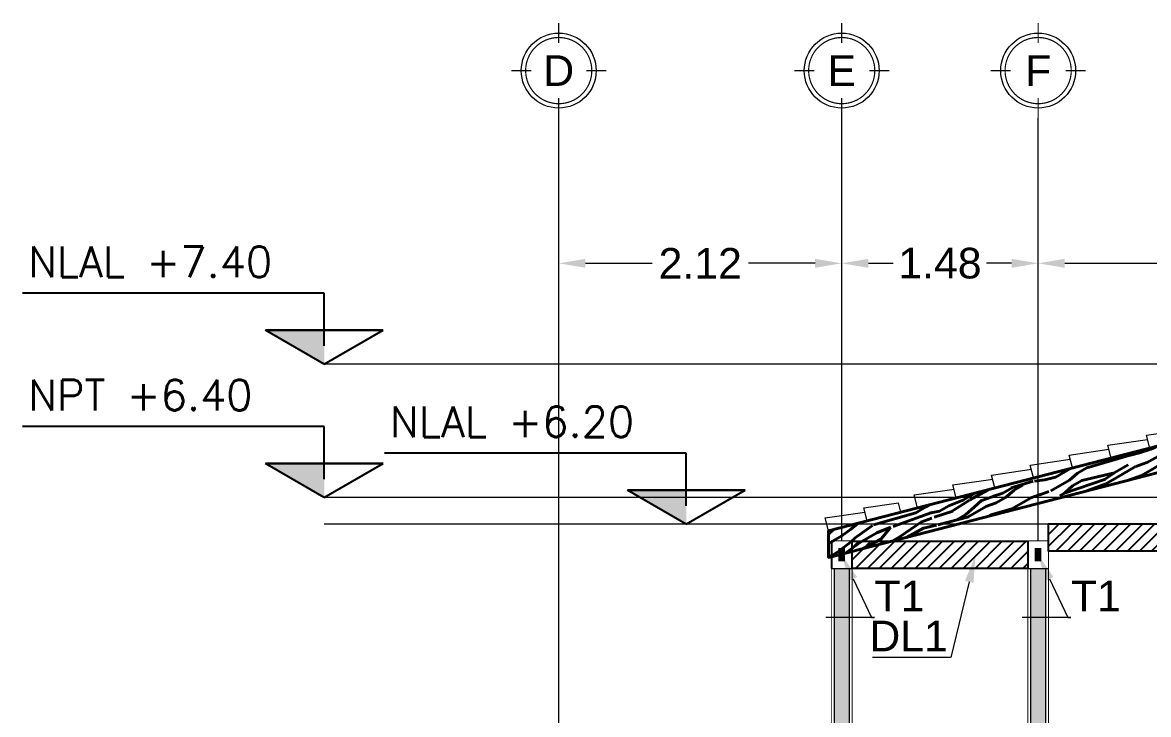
# Model space of a CAD drawing. Header units: metres. Extents: x 14 to 161, y 5 to 309.
# Drawn here: x 104.69 to 113.14, y 78.8 to 83.99 of the extents above; entities that cross this region are included whole.
import ezdxf
from ezdxf import colors
from ezdxf.entities.mleader import LeaderData, LeaderLine
from ezdxf.enums import TextEntityAlignment as Align
from ezdxf.math import Vec2, Vec3

# ---------------------------------------------------------------- set-up
doc = ezdxf.new("R2010")
doc.units = ezdxf.units.M
doc.set_wipeout_variables(frame=1)
doc.header["$PDMODE"] = 35
doc.linetypes.add('ACAD_ISO04W100', pattern=[30, 24, -3, 0, -3])
doc.linetypes.add('CENTRO2', pattern=[0.8999999999999999, 0.6, -0.1, 0.1, -0.1])
for name, color, linetype, lineweight in [('A-Acabados arquitectonicos', 254, 'Continuous', 20), ('E-Burbuja eje', 5, 'Continuous', 15), ('E-Castillos', 3, 'Continuous', 5), ('E-Ejes', 1, 'CENTRO2', 9), ('E-Hatch', 1, 'Continuous', 5), ('E-Textos', 3, 'Continuous', 15), ('E-Viga de Madera1', 3, 'ACAD_ISO04W100', 40)]:
    doc.layers.add(name, color=color, linetype=linetype, lineweight=lineweight)
for name, color, linetype in [('E-Cotas', 2, 'Continuous'), ('E-Dala', 3, 'Continuous'), ('E-Trabe', 4, 'Continuous')]:
    doc.layers.add(name, color=color, linetype=linetype)
doc.styles.add('ARIAL', font='arial.ttf')
doc.styles.add('ASHADE', font='simplex.shx')
doc.styles.add('General', font='arial.ttf', dxfattribs={"height": 2.3})
doc.dimstyles.new('Generales', dxfattribs={"dimscale": 0, "dimtxt": 2.3, "dimasz": 2, "dimexe": 1.25, "dimexo": 0.625, "dimtad": 0, "dimtih": 1, "dimtoh": 1, "dimzin": 1, "dimdsep": 46, "dimtxsty": 'General', "dimcen": 2, "dimclrd": 2, "dimclre": 2, "dimclrt": 3, "dimadec": 0, "dimazin": 0, "dimtfac": 1, "dimtmove": 0, "dimatfit": 3, "dimfxl": 1, "dimlwd": 13, "dimlwe": 13, "dimarcsym": 0})

# ---------------------------------------------------------------- blocks, each defined once
blk = doc.blocks.new('k-burb-colmn')
at = {"const_width": 0.00024}
for points in [[(0, 0.0054999999999996), (0, 0.0095)], [(0, 0.0054999999999996), (0, 0.0095)], [(-0.0054999999999994, -2e-16), (-0.0094999999999997, -2e-16)], [(-0.0054999999999994, -2e-16), (-0.0094999999999997, -2e-16)], [(0.0054999999999995, -2e-16), (0.0094999999999997, -2e-16)], [(0.0054999999999995, -2e-16), (0.0094999999999997, -2e-16)], [(0, -0.0054999999999996), (0, -0.0094999999999998)], [(0, -0.0054999999999996), (0, -0.0094999999999998)]]:
    blk.add_lwpolyline(points, dxfattribs=at)
blk.add_lwpolyline([(-0.0066250000000001, 0, 1), (0.0066250000000002, 0, 1)], format="xyb", close=True, dxfattribs=at)
blk.add_lwpolyline([(-0.0066250000000001, 0, 1), (0.0066250000000002, 0, 1)], format="xyb", close=True, dxfattribs=at)
at = {"linetype": 'Continuous'}
blk.add_circle((0, 0), 0.0075, dxfattribs=at)
blk.add_circle((0, 0), 0.0075, dxfattribs=at)
at = {"color": 2, "style": 'ARIAL'}
blk.add_attdef('NUM', text='', height=0.023, dxfattribs=at).set_placement((0.001240419271051646, 7.585550968140786e-05), align=Align.MIDDLE_CENTER)
blk = doc.blocks.new('*U948')
at = {"layer": 'E-Castillos'}
blk.add_lwpolyline([(-0.07509993571125051, -2.625000000000028), (-0.07509993571125051, 0.07499999999998863), (0.07490006428872675, 0.07499999999998863), (0.07490006428872675, -2.625000000000028), (-0.07509993571125051, -2.625000000000028)], dxfattribs=at)
blk.add_wipeout([(-0.07509993571125051, -2.625000000000028), (0.07490006428872675, -2.625000000000028), (0.07490006428872675, 0.07499999999998774), (-0.07509993571125051, 0.07499999999998774)])
at = {"layer": 'E-Hatch'}
h = blk.add_hatch(color=1, dxfattribs=at)
h.dxf.hatch_style = 1
h.paths.add_polyline_path([(-0.05509993571125051, -2.605000000000028), (-0.05509993571125051, 0.05499999999998864), (0.05490006428872676, 0.05499999999998863), (0.05490006428872676, -2.605000000000028)])
at = {"layer": 'E-Castillos'}
blk.add_lwpolyline([(-0.05509993571125051, -2.605000000000028), (-0.05509993571125051, 0.05499999999998864), (0.05490006428872676, 0.05499999999998863), (0.05490006428872676, -2.605000000000028)], close=True, dxfattribs=at)
blk = doc.blocks.new('*U824')
for points in [[(-0.1999999999999993, -0.07500000000000373), (0, -0.07500000000000373), (0, 0.07500000000000195), (-0.1999999999999993, 0.07500000000000195)], [(-0.1499999999999944, -0.02500000000000593), (-0.05000000000000493, -0.02500000000000593), (-0.05000000000000493, 0.02500000000000415), (-0.1499999999999944, 0.02500000000000415)]]:
    blk.add_lwpolyline(points, close=True)
blk.add_wipeout([(-0.1999999999999993, -0.07500000000000384), (-2.7755575615628914e-17, -0.07500000000000384), (-2.7755575615628914e-17, 0.07500000000000268), (-0.1999999999999993, 0.07500000000000268)])
at = {"linetype": 'ByBlock'}
h = blk.add_hatch(color=256, dxfattribs=at)
h.dxf.hatch_style = 1
h.paths.add_polyline_path([(-0.1499999999999944, 0.02500000000000415), (-0.1499999999999944, -0.02500000000000593), (-0.05000000000000496, -0.02500000000000593), (-0.05000000000000496, 0.02500000000000415)])
blk.add_line((-0.1999999999999993, 0.07500000000000284), (0, 0.07500000000000284))
blk = doc.blocks.new('*U817')
at = {"layer": 'E-Cotas', "color": 2}
for p, q in [((-3.830894712564259e-08, 5.328313049120647), (-22.6614447994189, 5.328313049120647)), ((-3.830894712564259e-08, 1.383696414721948), (-3.830894712564259e-08, 5.328313049120647)), ((-4.417412719814031, 2.550394406733852), (4.417412652509363, 2.550394406733852)), ((4.417412652509363, 2.550394406733852), (-4.417412719814031, 2.550394406733852)), ((-3.830894712564259e-08, 2.054315384469874e-09), (-4.417412719814031, 2.550394406733852)), ((-3.830894712564259e-08, 2.054315384469874e-09), (-4.417412719814031, 2.550394406733852)), ((-3.830894712564259e-08, 2.054315384469874e-09), (4.417412652509363, 2.550394406733852)), ((-1.036926988717823e-08, -7.258910361684912e-09), (4.196640550034196, 2.42293155957554))]:
    blk.add_line(p, q, dxfattribs=at)
blk.add_solid([(-4.417412719814031, 2.550394406733852), (-3.830894712564259e-08, 2.550394406733852), (-4.417412719814031, 2.550394406733852), (-3.830894712564259e-08, 2.054315384469874e-09)], dxfattribs=at)
at = {"layer": 'E-Textos', "color": 3, "ltscale": 0.5, "style": 'ASHADE'}
blk.add_attdef('NLAL', (-22.24336711968285, 6.53209489501368, -0.2012455378280725), '', height=2.3, dxfattribs=at)
blk = doc.blocks.new('*D964')
at = {"layer": 'Defpoints', "color": 0, "ltscale": 0.5, "transparency": 16777216}
for p in [(110.8363769425706, 82.18149732518032), (108.7113871936149, 81.4245324255526), (110.8363769425706, 81.4245324255526)]:
    blk.add_point(p, dxfattribs=at)
at = {"layer": 'E-Cotas', "color": 2, "linetype": 'Continuous', "lineweight": 13, "ltscale": 0.5, "transparency": 16777216}
for p, q in [((108.7113871936149, 81.4870324255526), (108.7113871936149, 82.30649732518032)), ((110.8363769425706, 81.4870324255526), (110.8363769425706, 82.30649732518032)), ((108.9113871936149, 82.18149732518032), (109.411880021708, 82.18149732518032)), ((110.6363769425705, 82.18149732518032), (110.1358841144775, 82.18149732518032))]:
    blk.add_line(p, q, dxfattribs=at)
at = {"layer": 'E-Cotas', "color": 2, "ltscale": 0.5, "transparency": 16777216}
for points in [[(108.9113871936149, 82.21483065851365), (108.9113871936149, 82.14816399184699), (108.7113871936149, 82.18149732518032)], [(110.6363769425705, 82.21483065851365), (110.6363769425705, 82.14816399184699), (110.8363769425706, 82.18149732518032)]]:
    blk.add_solid(points, dxfattribs=at)
at = {"layer": 'E-Cotas', "color": 3, "ltscale": 0.5, "transparency": 16777216, "insert": (109.7738820680927, 82.18149732518032), "char_height": 0.23, "attachment_point": 5, "style": 'General'}
blk.add_mtext('2.12', dxfattribs=at)
blk = doc.blocks.new('*D965')
at = {"layer": 'Defpoints', "color": 0, "ltscale": 0.5, "transparency": 16777216}
for p in [(112.3113769425706, 82.18149732518032), (110.8363769425706, 81.4245324255526), (112.3113769425706, 81.4245324255526)]:
    blk.add_point(p, dxfattribs=at)
at = {"layer": 'E-Cotas', "color": 2, "linetype": 'Continuous', "lineweight": 13, "ltscale": 0.5, "transparency": 16777216}
for p, q in [((110.8363769425706, 81.4870324255526), (110.8363769425706, 82.30649732518032)), ((112.3113769425706, 81.4870324255526), (112.3113769425706, 82.30649732518032)), ((111.0363769425706, 82.18149732518032), (111.2232493845897, 82.18149732518032)), ((112.1113769425706, 82.18149732518032), (111.9245045005515, 82.18149732518032))]:
    blk.add_line(p, q, dxfattribs=at)
at = {"layer": 'E-Cotas', "color": 2, "ltscale": 0.5, "transparency": 16777216}
for points in [[(111.0363769425706, 82.21483065851365), (111.0363769425706, 82.14816399184699), (110.8363769425706, 82.18149732518032)], [(112.1113769425706, 82.21483065851365), (112.1113769425706, 82.14816399184699), (112.3113769425706, 82.18149732518032)]]:
    blk.add_solid(points, dxfattribs=at)
at = {"layer": 'E-Cotas', "color": 3, "ltscale": 0.5, "transparency": 16777216, "insert": (111.5738769425706, 82.18149732518032), "char_height": 0.23, "attachment_point": 5, "style": 'General'}
blk.add_mtext('1.48', dxfattribs=at)
blk = doc.blocks.new('*D966')
at = {"layer": 'Defpoints', "color": 0, "ltscale": 0.5, "transparency": 16777216}
for p in [(115.5213769425707, 82.18149732518032), (112.311376937705, 81.42440007653747), (115.5213769425707, 81.42428206499594)]:
    blk.add_point(p, dxfattribs=at)
at = {"layer": 'E-Cotas', "color": 2, "linetype": 'Continuous', "lineweight": 13, "ltscale": 0.5, "transparency": 16777216}
for p, q in [((112.311376937705, 81.48690007653747), (112.311376937705, 82.30649732518032)), ((115.5213769425707, 81.48678206499594), (115.5213769425707, 82.30649732518032)), ((112.511376937705, 82.18149732518032), (113.5774376495512, 82.18149732518032)), ((115.3213769425707, 82.18149732518032), (114.2553162307245, 82.18149732518032))]:
    blk.add_line(p, q, dxfattribs=at)
at = {"layer": 'E-Cotas', "color": 2, "ltscale": 0.5, "transparency": 16777216}
for points in [[(112.511376937705, 82.21483065851365), (112.511376937705, 82.14816399184699), (112.311376937705, 82.18149732518032)], [(115.3213769425707, 82.21483065851365), (115.3213769425707, 82.14816399184699), (115.5213769425707, 82.18149732518032)]]:
    blk.add_solid(points, dxfattribs=at)
at = {"layer": 'E-Cotas', "color": 3, "ltscale": 0.5, "transparency": 16777216, "insert": (113.9163769401378, 82.18149732518032), "char_height": 0.23, "attachment_point": 5, "style": 'General'}
blk.add_mtext('3.21', dxfattribs=at)

msp = doc.modelspace()

# ---------------------------------------------------------------- linework, layer by layer
at = {"layer": 'A-Acabados arquitectonicos', "ltscale": 100}
for points in [[(113.1491213519602, 80.79490112171239), (113.1242119075547, 80.89174904156263), (113.4228250221805, 80.93510372225005)], [(112.858577592408, 80.72017278849465), (112.8336681480026, 80.81702070834488), (113.1322812626285, 80.86037538903231)], [(112.5680338328559, 80.6454444552769), (112.5431243884506, 80.74229237512715), (112.8417375030764, 80.78564705581456)], [(112.2774900733043, 80.57071612205827), (112.2525806288988, 80.66756404190849), (112.5511937435248, 80.71091872259593)], [(111.9869463137522, 80.49598778884051), (111.9620368693467, 80.59283570869076), (112.2606499839726, 80.63619038937817)], [(111.6964025542002, 80.42125945562279), (111.6714931097947, 80.51810737547302), (111.9701062244205, 80.56146205616045)], [(111.4058587946485, 80.34653112240412), (111.380949350243, 80.44337904225438), (111.6795624648688, 80.48673372294179)], [(111.0269207021229, 80.24902969729226), (111.0020112577174, 80.3458776171425), (111.2631043829709, 80.38378489087101)], [(111.2809493502431, 80.31436873041017), (111.2631043829709, 80.383784890871)], [(111.4058587946485, 80.34653112240412), (111.4309493502431, 80.352950042412)], [(110.7363769425708, 80.17430136407452), (110.7114674981655, 80.27114928392476), (111.0100806127913, 80.3145039646122)]]:
    msp.add_lwpolyline(points, dxfattribs=at)
at = {"layer": 'E-Ejes', "ltscale": 20}
for p, q in [((115.5975119589278, 80.42430136407454), (106.9512771815839, 80.42430136407454)), ((112.3863769425706, 80.22430136407455), (106.951052913119, 80.22430136407455))]:
    msp.add_line(p, q, dxfattribs=at)
for points in [[(108.7113871936149, 71.66684341078565), (108.7113871936149, 83.27178936999996)], [(110.8363769425706, 71.66684341078565), (110.8363769425706, 83.27178936999996)], [(112.3113769425706, 71.66684341078565), (112.3113769425706, 83.27178936999996)], [(115.5962482970937, 81.42427931244642), (106.9511686125545, 81.42459713773574)]]:
    msp.add_lwpolyline(points, dxfattribs=at)

# ---------------------------------------------------------------- block references
at = {"layer": 'E-Burbuja eje', "linetype": 'ByBlock'}
ref = msp.add_blockref('k-burb-colmn', (108.7113871936149, 83.62803936999995), dxfattribs=dict(at, xscale=37.49999999999999, yscale=37.49999999999999, zscale=37.49999999999999))
ref.add_attrib('NUM', 'D', dxfattribs={"layer": '0', "color": 2, "height": 0.23, "style": 'ARIAL'}).set_placement((108.7113871936149, 83.62803936999995), align=Align.MIDDLE_CENTER)
ref = msp.add_blockref('k-burb-colmn', (110.8363769425706, 83.62803936999995), dxfattribs=dict(at, xscale=37.49999999999999, yscale=37.49999999999999, zscale=37.49999999999999))
ref.add_attrib('NUM', 'E', dxfattribs={"layer": '0', "color": 2, "height": 0.23, "style": 'ARIAL'}).set_placement((110.8363769425706, 83.62803936999995), align=Align.MIDDLE_CENTER)
ref = msp.add_blockref('k-burb-colmn', (112.3113769425706, 83.62803936999995), dxfattribs=dict(at, xscale=37.49999999999999, yscale=37.49999999999999, zscale=37.49999999999999))
ref.add_attrib('NUM', 'F', dxfattribs={"layer": '0', "color": 2, "height": 0.23, "style": 'ARIAL'}).set_placement((112.3113769425706, 83.62803936999995), align=Align.MIDDLE_CENTER)
at = {"layer": 'E-Cotas', "ltscale": 0.5, "xscale": 0.1, "yscale": 0.1, "zscale": 0.1}
for p, values in [((106.9511686207925, 81.42459714007474), {'NLAL': 'NLAL +7.40'}), ((106.9512771898219, 80.42430136641353), {'NLAL': 'NPT +6.40'}), ((109.6687149360828, 80.22430136641354), {'NLAL': 'NLAL +6.20'})]:
    msp.add_blockref('*U817', p, dxfattribs=at).add_auto_attribs(values)

# ---------------------------------------------------------------- dimensions: what is measured, and where the dimension line sits
at = {"layer": 'E-Cotas', "ltscale": 0.5}
for base, p1, p2, picture, middle in [((110.8363769425706, 82.18149732518032), (108.7113871936149, 81.4245324255526), (110.8363769425706, 81.4245324255526), '*D964', (109.7738820680927, 82.18149732518032)), ((112.3113769425706, 82.18149732518032), (110.8363769425706, 81.4245324255526), (112.3113769425706, 81.4245324255526), '*D965', (111.5738769425706, 82.18149732518032)), ((115.5213769425707, 82.18149732518032), (112.311376937705, 81.42440007653747), (115.5213769425707, 81.42428206499594), '*D966', (113.9163769401378, 82.18149732518032))]:
    dim = msp.add_linear_dim(base=base, p1=p1, p2=p2, dimstyle='Generales', dxfattribs=at)
    dim.commit()
    dim.dimension.update_dxf_attribs({"geometry": picture, "text_midpoint": middle})

# ---------------------------------------------------------------- leaders
ml = msp.add_multileader_mtext('Standard', dxfattribs=at)
ml.set_content('DL1', color=3, style='General')
ml.set_leader_properties(color=2, linetype='Continuous', lineweight=15)
ml.build(insert=Vec2(0, 0))
ml.multileader.update_dxf_attribs({"text_left_attachment_type": 5, "text_right_attachment_type": 5, "dogleg_length": 3, "arrow_head_size": 0.2, "scale": 0.1})
ctx = ml.context
ctx.base_point, ctx.scale, ctx.char_height, ctx.arrow_head_size, ctx.landing_gap_size, ctx.plane_origin = Vec3(111.12750265101, 79.22268662813985), 0.1, 0.23, 0.2, 0, Vec3(111.8403428133904, 79.98557645718085)
ctx.left_attachment, ctx.right_attachment, ctx.text_align_type = 5, 5, 2
notes = []
notes.append((ctx, [(0, (1, 1, 0), (111.6563529531973, 79.22268662813985), (-1, 0), 0.0231954590767629, [(0, [(111.8403428133904, 79.98557645718085)], 0, [])])]))
ctx.mtext.insert, ctx.mtext.alignment, ctx.mtext.flow_direction = Vec3(111.6331574941205, 79.4996279651112), 3, 5
for ctx, leaders in notes:
    for number, flags, end, landing, length, lines in leaders:
        leader = LeaderData()
        leader.index, (leader.has_last_leader_line, leader.has_dogleg_vector, leader.attachment_direction) = number, flags
        leader.last_leader_point, leader.dogleg_vector, leader.dogleg_length = Vec3(end), Vec3(landing), length
        for number, points, colour, breaks in lines:
            line = LeaderLine()
            line.index, line.vertices, line.color, line.breaks = number, Vec3.list(points), colors.encode_raw_color(colour), breaks
            leader.lines.append(line)
        ctx.leaders.append(leader)

# ---------------------------------------------------------------- next in the draw order: block references
at = {"layer": 'E-Castillos', "ltscale": 0.5}
for p in [(110.8363769425706, 79.94930136407456), (112.3114768782819, 79.94930136407456)]:
    msp.add_blockref('*U948', p, dxfattribs=at)

# ---------------------------------------------------------------- next in the draw order: block references
at = {"layer": 'E-Trabe', "ltscale": 0.5, "rotation": 90}
for p in [(110.8363769425706, 80.09430136407457), (112.3113769425706, 80.09430136407457)]:
    msp.add_blockref('*U824', p, dxfattribs=at)

# ---------------------------------------------------------------- next in the draw order: hatches: boundary and pattern name
at = {"layer": 'E-Dala', "ltscale": 0.5}
h = msp.add_hatch(dxfattribs=at)
h.set_pattern_fill('ANSI31', color=3, scale=0.02)
h.set_pattern_definition([(45, (1.734900064288595, 2.899999999999977), (-0.04490128060534577, 0.04490128060534577), [])])
h.paths.add_polyline_path([(115.4463769425707, 80.02430136407453), (115.4463769425707, 80.22430136407453), (112.3863769425706, 80.2243013640745), (112.3863769425706, 80.0243013640745)])
h = msp.add_hatch(dxfattribs=at)
h.set_pattern_fill('ANSI31', color=3, scale=0.02)
h.set_pattern_definition([(45, (-1.475099935711327, 2.769999999999996), (-0.04490128060534577, 0.04490128060534577), [])])
h.paths.add_polyline_path([(112.2363769425708, 79.89430136407455), (112.2363769425708, 80.09430136407455), (110.9113769425706, 80.09430136407455), (110.9113769425706, 79.89430136407455)])
at = {"layer": 'E-Viga de Madera1', "ltscale": 100}
h = msp.add_hatch(dxfattribs=at)
h.set_pattern_fill('WOOD_01', color=3, scale=0.8, angle=-149.8903648187349, pattern_type=2)
h.set_pattern_definition([(210.1096351812651, (131.9211091256026, 91.78817486450939), (0.4013249750458563, -0.6920536571714964), [0.16, -0.6400000000000001]), (219.0822351812651, (131.6974731025061, 92.15787058963154), (-3.75099794122626, -3.10000187601758), [0.1538832, -15.2344232]), (215.8201351812652, (131.7284731375806, 92.12036061995173), (-5.827163876082596, -4.303968472530025), [0.1607984, -7.879100799999999]), (194.6875351812651, (131.8488706300944, 91.91274452280027), (-8.816559740206214, -2.338422323349947), [0.2406655999999998, -23.82590159999998]), (203.7695351812651, (131.9674667987161, 91.67634031643277), (-0.6920530559818128, -0.4013265157417761), [0.1448863999999992, -7.099420799999975]), (195.1782351812651, (131.7179499532249, 92.05877115176916), (-3.169538943504782, -0.9132473680996779), [0.1241935999999995, -12.29514559999994]), (198.7997351812651, (132.1929372187614, 91.7978437718757), (-0.6920537101547825, -0.4013253485538639), [0.3263375999999984, -3.752877599999987]), (215.8201351812652, (131.661353854752, 92.22015541877698), (-5.827163876082596, -4.303968472530025), [0.08039919999999999, -7.959499999999999]), (210.1096351812651, (131.8368308808429, 91.93350613251539), (0.4013249750458563, -0.6920536571714964), [0.08000000000000002, -0.7200000000000001]), (210.1096351812651, (132.0234006092827, 91.93072468866399), (0.4013249750458563, -0.6920536571714964), [0.24, -0.5599999999999999]), (221.4195351812652, (131.9451886241053, 91.74665164507908), (-2.366890524588555, -2.297351691318705), [0.081584, -3.9976312]), (212.8359351812651, (131.8659037490555, 92.04284399573713), (-13.43974997070707, -8.718550520522387), [0.1681904, -16.6508464]), (202.5150351812651, (131.8192613169456, 92.0435393567), (-5.937751599188023, -2.518550457522909), [0.1210616, -11.9851336]), (210.1096351812651, (131.7013605092867, 92.32658599517745), (0.4013249750458563, -0.6920536571714964), [0.16, -0.6400000000000001]), (208.9405351812651, (131.7504996262516, 92.40132117554063), (-0.6920534757586863, -0.4013255800936709), [0.3920816, -38.81608]), (210.1096351812651, (132.0514933575359, 91.88228093266198), (0.4013249750458563, -0.6920536571714964), [0.08000000000000002, -0.7200000000000001]), (210.1096351812651, (132.0143939898225, 91.78678414258368), (0.4013249750458563, -0.6920536571714964), [0.08000000000000002, -0.7200000000000001]), (210.1096351812651, (132.3619373833039, 91.9050955522089), (0.4013249750458563, -0.6920536571714964), [0.12, -0.68]), (200.6473351812651, (132.1951491446199, 91.76213512608797), (-0.6920535550559441, -0.4013252742777478), [0.2433104, -4.622899199999999]), (210.1096351812651, (132.4166063149146, 91.89055911810259), (0.4013249750458563, -0.6920536571714964), [0.16, -0.6400000000000001]), (210.1096351812651, (132.1315397396623, 92.55755315681202), (0.4013249750458563, -0.6920536571714964), [0.08800000000000001, -0.7120000000000001]), (210.1096351812651, (131.7986586232572, 92.31827473668005), (0.4013249750458563, -0.6920536571714964), [0.08000000000000002, -0.7200000000000001]), (210.1096351812651, (132.1636457376659, 92.50218886423828), (0.4013249750458563, -0.6920536571714964), [0.168, -0.6320000000000001]), (215.5499351812651, (131.8347778710113, 92.25598990753463), (-6.519213483333457, -4.705299677645137), [0.16876, -16.7072576]), (210.1096351812651, (131.8599633324432, 92.19661236521043), (0.4013249750458563, -0.6920536571714964), [0.152, -0.6480000000000001]), (210.1096351812651, (132.2278577336732, 92.39146027909084), (0.4013249750458563, -0.6920536571714964), [0.08800000000000001, -0.7120000000000001]), (208.9405351812651, (132.2090232908201, 92.23257269693791), (-0.6920534757586863, -0.4013255800936709), [0.3920816, -38.81608]), (210.1096351812651, (132.1828577094288, 92.13416862003837), (0.4013249750458563, -0.6920536571714964), [0.08000000000000002, -0.7200000000000001]), (210.1096351812651, (132.2641028243973, 92.15353950782779), (0.4013249750458563, -0.6920536571714964), [0.08000000000000002, -0.7200000000000001]), (210.1096351812651, (131.9872813615286, 91.99300951780943), (0.4013249750458563, -0.6920536571714964), [0.16, -0.6400000000000001]), (210.1096351812651, (132.1337185924639, 92.05943343967519), (0.4013249750458563, -0.6920536571714964), [0.08000000000000002, -0.7200000000000001]), (210.1096351812651, (132.3202883209037, 92.05665199582378), (0.4013249750458563, -0.6920536571714964), [0.16, -0.6400000000000001]), (229.7634351812651, (131.964877343948, 92.23895678857339), (-6.007292680493557, -7.182785700774421), [0.1189287999999996, -11.77392479999995]), (221.4195351812652, (132.19489745868, 92.11340701032317), (-2.366890524588555, -2.297351691318705), [0.081584, -3.9976312]), (221.4195351812652, (131.8980097470593, 91.98747970316344), (-2.366890524588555, -2.297351691318705), [0.081584, -3.9976312]), (215.8201351812652, (132.258129334728, 91.844896805952), (-5.827163876082596, -4.303968472530025), [0.08039919999999999, -7.959499999999999]), (199.8048351812651, (132.5007587167044, 91.92086379221419), (-4.553644773776005, -1.715899854066103), [0.08944239999999999, -8.854828]), (198.7997351812651, (132.0554138373735, 92.51340740955699), (-0.6920537101547825, -0.4013253485538639), [0.0815839999999996, -3.997631199999987]), (300.1096351812651, (131.9781819721554, 92.4871159851958), (0.6920536571714964, 0.4013249750458562), [0, -0.8]), (196.7172351812651, (132.348255226187, 92.18384418193938), (-13.37020000061453, -4.054331122190043), [0.172696, -17.0969232]), (221.4195351812652, (131.9822879918189, 91.84214843515743), (-2.366890524588555, -2.297351691318705), [0.081584, -3.9976312]), (220.4144351812651, (131.7294532575399, 92.27814223917545), (-3.058944751622382, -2.698675709803808), [0.0894424, -8.854828000000001]), (198.7997351812651, (132.1136523437116, 92.09403612253375), (-0.6920537101547825, -0.4013253485538639), [0.0815839999999996, -3.997631199999987]), (198.7997351812651, (132.0645132267467, 92.01930094217059), (-0.6920537101547825, -0.4013253485538639), [0.0815839999999996, -3.997631199999987]), (191.6747351812651, (132.3081227286823, 92.25304954765652), (-0.6920530438081016, -0.4013256998233002), [0.1011927999999999, -2.428628799999997]), (196.0734351812651, (132.3684473179093, 91.97360555696321), (-0.6920528851752464, -0.4013256775425875), [0.3298487999999984, -2.968635199999988]), (193.4104351812651, (132.258129334728, 91.844896805952), (-5.647023005510026, -1.425171831747753), [0.2505671999999984, -8.101675999999948]), (210.1096351812651, (132.2781955834804, 91.81029412309346), (0.4013249750458563, -0.6920536571714964), [0.096, -0.7040000000000001]), (196.0734351812651, (132.0183144696598, 92.41791061947862), (-0.6920528851752464, -0.4013256775425875), [0.3298487999999984, -2.968635199999988]), (196.0734351812651, (132.1156125836303, 92.40959936098122), (-0.6920528851752464, -0.4013256775425875), [0.3298487999999984, -2.968635199999988]), (196.0734351812651, (132.1517318313844, 92.34731453183579), (-0.6920528851752464, -0.4013256775425875), [0.3298487999999984, -2.968635199999988]), (199.8048351812651, (132.4044407226935, 92.08695666993538), (-4.553644773776005, -1.715899854066103), [0.08944239999999999, -8.854828]), (196.0734351812651, (132.1818775894693, 91.97638700081458), (-0.6920528851752464, -0.4013256775425875), [0.1649239999999992, -3.133559999999987]), (199.8048351812651, (132.2760167306788, 92.30841384023026), (-4.553644773776005, -1.715899854066103), [0.08944239999999999, -8.854828]), (207.7237351812651, (131.8880560806964, 92.14816860920843), (-0.6920531275587265, -0.4013258020862661), [0.1921663999999998, -19.02449199999997]), (199.8048351812651, (132.0364204784935, 92.06774469817259), (-4.553644773776005, -1.715899854066103), [0.08944239999999999, -8.854828]), (222.6384351812651, (131.9522680767037, 92.03744002406098), (-2.366890264199184, -2.29735326752534), [0.07375599999999961, -7.301879199999976]), (199.6722351812651, (132.2559504819264, 92.34301652308883), (-8.415234077220244, -3.030477426797056), [0.3091151999999984, -30.6023639999999]), (201.9795351812651, (131.964877343948, 92.23895678857339), (-0.6920533811220859, -0.4013245913925146), [0.1131367999999996, -5.543716799999975]), (214.8732351812651, (132.191864328889, 92.27810916611867), (-7.211268650563795, -5.106622445194705), [0.1926656, -9.440609599999998]), (210.1096351812651, (132.0337979506687, 92.16795009896421), (0.4013249750458563, -0.6920536571714964), [0.248, -0.5519999999999999]), (194.8545351812651, (132.4566129694493, 91.99698969450307), (-3.169538730871569, -0.9132472891379664), [0.0912144, -9.0301888]), (200.6473351812651, (131.9781819721554, 92.4871159851958), (-0.6920535550559441, -0.4013252742777478), [0.2433104, -4.622899199999999]), (190.1265351812651, (132.2077914849209, 92.4260629619494), (-2.4774855926582, -0.5119216875216798), [0.0936376, -9.270121600000001]), (210.1096351812651, (131.8840097578891, 91.6926780744311), (0.4013249750458563, -0.6920536571714964), [0.04000000000000001, -0.76]), (210.1096351812651, (131.7074267688689, 91.99718168358653), (0.4013249750458563, -0.6920536571714964), [0.08000000000000002, -0.7200000000000001]), (221.4195351812652, (131.5629497778525, 92.2463210001683), (-2.366890524588555, -2.297351691318705), [0.081584, -3.9976312]), (210.1096351812651, (131.5961617387853, 92.17310238470068), (0.4013249750458563, -0.6920536571714964), [0.144, -0.656]), (193.4104351812651, (131.8157845121313, 91.81032719615023), (-5.647023005510026, -1.425171831747753), [0.0835223999999996, -8.268720799999949]), (198.1303351812651, (131.7245857308, 91.9516452144058), (-14.75475965505833, -4.856200068314552), [0.1472055999999998, -26.84051519999997]), (300.1096351812651, (131.5629497778525, 92.2463210001683), (0.6920536571714964, 0.4013249750458562), [0, -0.8]), (210.1096351812651, (131.5017709116362, 92.19234742952027), (0.4013249750458563, -0.6920536571714964), [0.072, -0.7280000000000001]), (210.1096351812651, (131.5780226568949, 92.06085723465769), (0.4013249750458563, -0.6920536571714964), [0.072, -0.7280000000000001]), (210.1096351812651, (131.5980889056473, 92.02625455179913), (0.4013249750458563, -0.6920536571714964), [0.072, -0.7280000000000001]), (186.1472351812651, (131.7345393971628, 91.79095630836082), (-6.048345187321964, -0.7331231025435567), [0.07879119999999999, -7.800289599999997]), (198.6259351812652, (131.7826983941684, 91.70790986950024), (-3.861655643977137, -1.314463617581803), [0.07347039999999999, -52.17242]), (191.6747351812651, (131.6382214031517, 91.95704918608195), (-0.6920530438081016, -0.4013256998233002), [0.07589439999999989, -2.453926399999997]), (197.5808351812651, (131.8348706409243, 91.61794289406794), (-3.861593323335627, -1.314571621360191), [0.07375599999999999, -7.3018792])])
h.paths.add_polyline_path([(113.5344838002778, 80.69386693705235), (113.4794043863708, 80.67969713129311), (113.5245590038366, 80.70417673902571), (113.6214552501034, 80.71624133182549), (113.575885922662, 80.70451810398733), (115.596248319995, 81.22427931244557), (115.5962483428963, 81.42427931862895), (110.7374623942868, 80.17430136407368), (110.7374623942868, 79.97430136407368)])

# ---------------------------------------------------------------- next in the draw order: linework, layer by layer
at = {"layer": 'E-Dala', "ltscale": 0.5}
for points in [[(115.4463769425707, 80.22430136407453), (112.3863769425706, 80.2243013640745), (112.3863769425706, 80.0243013640745), (115.4463769425707, 80.02430136407453)], [(112.2363769425708, 80.09430136407455), (110.9113769425706, 80.09430136407455), (110.9113769425706, 79.89430136407455), (112.2363769425708, 79.89430136407455)]]:
    msp.add_lwpolyline(points, close=True, dxfattribs=at)
at = {"layer": 'E-Viga de Madera1', "color": 3, "linetype": 'Continuous', "ltscale": 0.5}
msp.add_lwpolyline([(115.596248319995, 81.22427931244557), (115.596248319995, 81.42427931244558), (110.7374623942868, 80.17430136407368), (110.7374623942868, 79.97430136407368), (115.596248319995, 81.22427931244557)], dxfattribs=at)

# ---------------------------------------------------------------- next in the draw order: leaders
at = {"layer": 'E-Cotas', "ltscale": 0.5}
ml = msp.add_multileader_mtext('Standard', dxfattribs=at)
ml.set_content('T1', color=3, style='General')
ml.set_leader_properties(color=2, linetype='Continuous', lineweight=15)
ml.build(insert=Vec2(0, 0))
ml.multileader.update_dxf_attribs({"text_left_attachment_type": 5, "text_right_attachment_type": 5, "dogleg_length": 3, "arrow_head_size": 0.2, "scale": 0.1})
ctx = ml.context
ctx.base_point, ctx.scale, ctx.char_height, ctx.arrow_head_size, ctx.landing_gap_size, ctx.plane_origin = Vec3(111.0824827658457, 79.52243566079801), 0.1, 0.23, 0.2, 0, Vec3(110.8363769425706, 79.99430136407457)
ctx.left_attachment, ctx.right_attachment = 5, 5
notes = []
notes.append((ctx, [(0, (1, 1, 0), (111.05938277975, 79.52243566079801), (1, 0), 0.02309998609576103, [(0, [(110.8363769425706, 79.99430136407457)], 0, [])])]))
ctx.mtext.insert, ctx.mtext.flow_direction = Vec3(111.0824827658457, 79.79937699776936), 5
ml = msp.add_multileader_mtext('Standard', dxfattribs=at)
ml.set_content('T1', color=3, style='General')
ml.set_leader_properties(color=2, linetype='Continuous', lineweight=15)
ml.build(insert=Vec2(0, 0))
ml.multileader.update_dxf_attribs({"text_left_attachment_type": 5, "text_right_attachment_type": 5, "dogleg_length": 3, "arrow_head_size": 0.2, "scale": 0.1})
ctx = ml.context
ctx.base_point, ctx.scale, ctx.char_height, ctx.arrow_head_size, ctx.landing_gap_size, ctx.plane_origin = Vec3(112.5570525143771, 79.52243566079801), 0.1, 0.23, 0.2, 0, Vec3(112.3109466911019, 79.99430136407457)
ctx.left_attachment, ctx.right_attachment = 5, 5
notes.append((ctx, [(0, (1, 1, 0), (112.5339525282814, 79.52243566079801), (1, 0), 0.02309998609576103, [(0, [(112.3109466911019, 79.99430136407457)], 0, [])])]))
ctx.mtext.insert, ctx.mtext.flow_direction = Vec3(112.5570525143771, 79.79937699776936), 5
for ctx, leaders in notes:
    for number, flags, end, landing, length, lines in leaders:
        leader = LeaderData()
        leader.index, (leader.has_last_leader_line, leader.has_dogleg_vector, leader.attachment_direction) = number, flags
        leader.last_leader_point, leader.dogleg_vector, leader.dogleg_length = Vec3(end), Vec3(landing), length
        for number, points, colour, breaks in lines:
            line = LeaderLine()
            line.index, line.vertices, line.color, line.breaks = number, Vec3.list(points), colors.encode_raw_color(colour), breaks
            leader.lines.append(line)
        ctx.leaders.append(leader)

doc.saveas('drawing.dxf')
